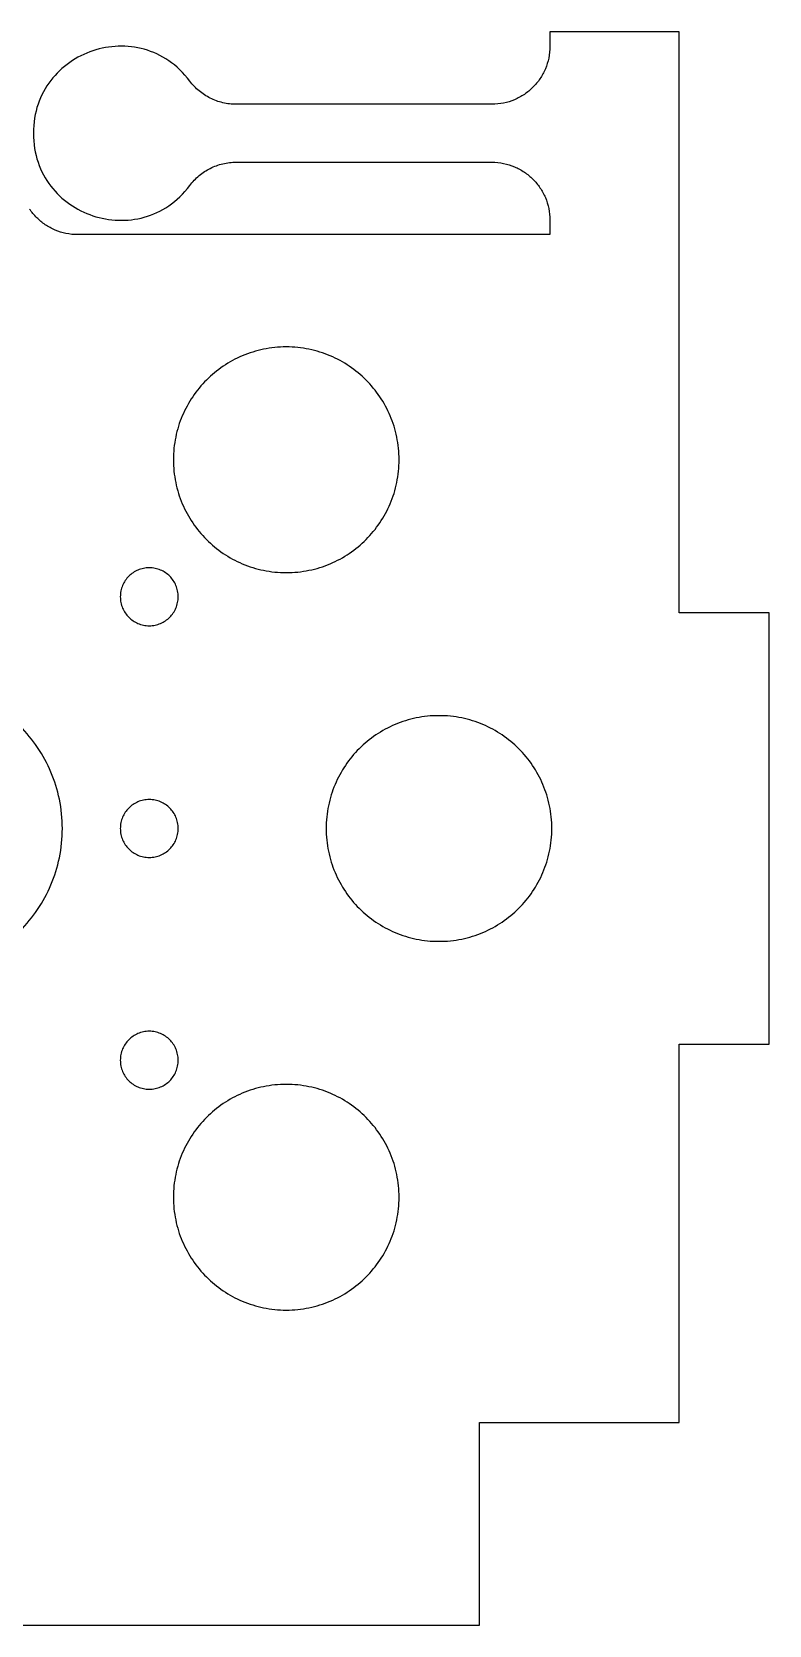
# Model space of a CAD drawing. Extents: x -13 to 43.9, y 40.3 to 95.3.
# Drawn here: x 18.4 to 43.9, y 40.3 to 95.3 of the extents above; entities that cross this region are included whole.
import ezdxf

# ---------------------------------------------------------------- set-up
doc = ezdxf.new("R2010")
doc.units = 0
doc.layers.get('0').update_dxf_attribs({"linetype": 'CONTINUOUS'})

msp = doc.modelspace()

# ---------------------------------------------------------------- linework, layer by layer
at = {"color": 7}
for points in [[(5.328427, 40.750007), (5.328427, 40.250007), (33.896, 40.250007), (33.896, 47.250007), (40.796, 47.250007), (40.796, 60.300007), (43.896, 60.300007), (43.896, 75.200007), (40.796, 75.200007), (40.796, 95.250007), (36.328427, 95.250007), (36.328427, 94.750007)], [(34.328427, 92.75), (25.5, 92.75)], [(25.5, 90.750004), (34.328427, 90.750004)], [(36.328424, 88.750007), (36.328424, 88.250007), (20.028424, 88.250007)]]:
    msp.add_lwpolyline(points, dxfattribs=at)
for points in [[(31.122922, 80.477922), (31.122922, 80.477922)], [(23.5, 75.75), (23.5, 75.75)], [(19.5, 67.75), (19.5, 67.75)], [(23.5, 67.75), (23.5, 67.75)], [(36.394997, 67.75), (36.395, 67.75)], [(23.5, 59.75), (23.5, 59.75)], [(31.122916, 55.022078), (31.122922, 55.022078)]]:
    msp.add_lwpolyline(points, close=True, dxfattribs=at)
for points in [[(21.431212, 94.754273), (21.131718, 94.744473), (20.834786, 94.690553), (20.55137, 94.596049)], [(22.326419, 94.647301), (22.032759, 94.729591), (21.730705, 94.764034), (21.431212, 94.754273)], [(23.171259, 94.253192), (22.905344, 94.434856), (22.620079, 94.565007), (22.326419, 94.647301)], [(36.328427, 94.750007), (36.328427, 94.611936), (36.314437, 94.477132), (36.287797, 94.346937)], [(19.752625, 94.194569), (19.507197, 94.022633), (19.28624, 93.813816), (19.100711, 93.57177)], [(20.55137, 94.596049), (20.267953, 94.501549), (19.998054, 94.3665), (19.752625, 94.194569)], [(23.9, 93.550004), (23.68374, 93.838351), (23.437174, 94.071528), (23.171259, 94.253192)], [(36.287797, 94.346937), (36.261157, 94.216742), (36.221867, 94.091155), (36.17126, 93.971517)], [(19.100711, 93.57177), (18.915181, 93.329724), (18.765079, 93.054448), (18.661358, 92.749601)], [(24.051374, 93.371037), (23.997784, 93.427337), (23.947214, 93.487053), (23.9, 93.550004)], [(35.986862, 93.631788), (35.914982, 93.525387), (35.833126, 93.426276), (35.742644, 93.335793)], [(36.17126, 93.971517), (36.12066, 93.851878), (36.058744, 93.738189), (35.986862, 93.631788)], [(24.22082, 93.212543), (24.16156, 93.261843), (24.10496, 93.314736), (24.051374, 93.371037)], [(24.40625, 93.075565), (24.34201, 93.117525), (24.280083, 93.163235), (24.22082, 93.212543)], [(24.605573, 92.96115), (24.537053, 92.99541), (24.470492, 93.03361), (24.40625, 93.075565)], [(24.816699, 92.87034), (24.744589, 92.89656), (24.674097, 92.92689), (24.605573, 92.96115)], [(35.446649, 93.091576), (35.340248, 93.019696), (35.226559, 92.95778), (35.10692, 92.907177)], [(35.742644, 93.335793), (35.652164, 93.245313), (35.55305, 93.163458), (35.446649, 93.091576)], [(18.661358, 92.749601), (18.557638, 92.444754), (18.5003, 92.110335), (18.5003, 91.75)], [(25.037539, 92.80418), (24.962539, 92.82201), (24.888809, 92.84412), (24.816699, 92.87034)], [(25.266002, 92.76372), (25.188812, 92.77282), (25.112539, 92.78635), (25.037539, 92.80418)], [(25.5, 92.75), (25.42131, 92.75), (25.343195, 92.7546), (25.266002, 92.76372)], [(34.7315, 92.79064), (34.601302, 92.763991), (34.466498, 92.75), (34.328427, 92.75)], [(35.10692, 92.907177), (34.987282, 92.856577), (34.861695, 92.817287), (34.7315, 92.79064)], [(18.5003, 91.75), (18.5003, 91.389665), (18.55764, 91.055246), (18.661358, 90.750399)], [(18.661358, 90.750399), (18.765079, 90.445552), (18.915181, 90.170276), (19.100711, 89.92823)], [(25.266002, 90.736284), (25.343192, 90.745384), (25.421311, 90.750004), (25.5, 90.750004)], [(34.328427, 90.750004), (34.466498, 90.750004), (34.601302, 90.736014), (34.731497, 90.709374)], [(24.051374, 90.128967), (24.104964, 90.185267), (24.161558, 90.238158), (24.22082, 90.287461)], [(24.22082, 90.287461), (24.28008, 90.336761), (24.342008, 90.382481), (24.40625, 90.424439)], [(24.40625, 90.424439), (24.47049, 90.466399), (24.537049, 90.504589), (24.605573, 90.538854)], [(24.605573, 90.538854), (24.674093, 90.573114), (24.744589, 90.603444), (24.816699, 90.629664)], [(24.816699, 90.629664), (24.888809, 90.655884), (24.962539, 90.677994), (25.037539, 90.695824)], [(25.037539, 90.695824), (25.112539, 90.713654), (25.188809, 90.727194), (25.266002, 90.736284)], [(34.731497, 90.709374), (34.861692, 90.682734), (34.987279, 90.643444), (35.106917, 90.592837)], [(35.106917, 90.592837), (35.226556, 90.542237), (35.340245, 90.480321), (35.446646, 90.408438)], [(35.446646, 90.408438), (35.553047, 90.336558), (35.652158, 90.254703), (35.742641, 90.164221)], [(19.100711, 89.92823), (19.28624, 89.686184), (19.507197, 89.477367), (19.752625, 89.305435)], [(23.171259, 89.246812), (23.437174, 89.428476), (23.68374, 89.661653), (23.9, 89.95)], [(23.9, 89.95), (23.94721, 90.01295), (23.99779, 90.072665), (24.051374, 90.128967)], [(35.742641, 90.164221), (35.833121, 90.073741), (35.914976, 89.974627), (35.986859, 89.868226)], [(35.986859, 89.868226), (36.058739, 89.761825), (36.120654, 89.648136), (36.171257, 89.528497)], [(18.614211, 88.83579), (18.523731, 88.92627), (18.441876, 89.025384), (18.369993, 89.131785)], [(19.752625, 89.305435), (19.998054, 89.133504), (20.267953, 88.998458), (20.55137, 88.903955)], [(22.326419, 88.852703), (22.620079, 88.934993), (22.905344, 89.065148), (23.171259, 89.246812)], [(36.171257, 89.528497), (36.221857, 89.408859), (36.261157, 89.283272), (36.287794, 89.153077)], [(36.287794, 89.153077), (36.314434, 89.022882), (36.328424, 88.888078), (36.328424, 88.750007)], [(18.910205, 88.591573), (18.803804, 88.663453), (18.704693, 88.745308), (18.614211, 88.83579)], [(19.249934, 88.407174), (19.130296, 88.457774), (19.016606, 88.51969), (18.910205, 88.591573)], [(20.55137, 88.903955), (20.834786, 88.809455), (21.131718, 88.755492), (21.431212, 88.745731)], [(21.431212, 88.745731), (21.730705, 88.735931), (22.032759, 88.770411), (22.326419, 88.852703)], [(19.625354, 88.290637), (19.495159, 88.317277), (19.369572, 88.356567), (19.249934, 88.407174)], [(20.028424, 88.250007), (19.890353, 88.250007), (19.75555, 88.263997), (19.625354, 88.290637)], [(26.442947, 84.293789), (26.189392, 84.241909), (25.944811, 84.165382), (25.711815, 84.066834)], [(27.227925, 84.372919), (26.959031, 84.372919), (26.696502, 84.345669), (26.442947, 84.293789)], [(28.012903, 84.293789), (27.759348, 84.345669), (27.496819, 84.372919), (27.227925, 84.372919)], [(28.744035, 84.066834), (28.511039, 84.165384), (28.266458, 84.241905), (28.012903, 84.293789)], [(25.050193, 83.707717), (24.842978, 83.567725), (24.649958, 83.408317), (24.473744, 83.232103)], [(25.711815, 84.066834), (25.47882, 83.968284), (25.257409, 83.847709), (25.050193, 83.707717)], [(29.405657, 83.707717), (29.198441, 83.847709), (28.97703, 83.968285), (28.744035, 84.066834)], [(29.982106, 83.232103), (29.805892, 83.408317), (29.612872, 83.567725), (29.405657, 83.707717)], [(24.473744, 83.232103), (24.29753, 83.055889), (24.138122, 82.862869), (23.99813, 82.655654)], [(30.45772, 82.655654), (30.317728, 82.862869), (30.15832, 83.055889), (29.982106, 83.232103)], [(23.99813, 82.655654), (23.858138, 82.448438), (23.737562, 82.227027), (23.639013, 81.994032)], [(30.816837, 81.994032), (30.718287, 82.227027), (30.597712, 82.448438), (30.45772, 82.655654)], [(23.639013, 81.994032), (23.540463, 81.761036), (23.463942, 81.516455), (23.412058, 81.2629)], [(31.043792, 81.2629), (30.991912, 81.516455), (30.915385, 81.761036), (30.816837, 81.994032)], [(23.412058, 81.2629), (23.360178, 81.009345), (23.332928, 80.746816), (23.332928, 80.477922)], [(31.122922, 80.477922), (31.122922, 80.746816), (31.095672, 81.009345), (31.043792, 81.2629)], [(23.332928, 80.477922), (23.332928, 80.209028), (23.360178, 79.946499), (23.412058, 79.692944)], [(31.043792, 79.692944), (31.095672, 79.946499), (31.122922, 80.209028), (31.122922, 80.477922)], [(23.412058, 79.692944), (23.463938, 79.439389), (23.540465, 79.194808), (23.639013, 78.961812)], [(30.816837, 78.961812), (30.915387, 79.194808), (30.991908, 79.439389), (31.043792, 79.692944)], [(23.639013, 78.961812), (23.737563, 78.728817), (23.858138, 78.507406), (23.99813, 78.30019)], [(30.45772, 78.30019), (30.597712, 78.507406), (30.718288, 78.728817), (30.816837, 78.961812)], [(23.99813, 78.30019), (24.138122, 78.092975), (24.29753, 77.899955), (24.473744, 77.723741)], [(29.982106, 77.723741), (30.15832, 77.899955), (30.317728, 78.092975), (30.45772, 78.30019)], [(24.473744, 77.723741), (24.649958, 77.547527), (24.842978, 77.388119), (25.050193, 77.248127)], [(29.405657, 77.248127), (29.612872, 77.388119), (29.805892, 77.547527), (29.982106, 77.723741)], [(25.050193, 77.248127), (25.257409, 77.108135), (25.47882, 76.987559), (25.711815, 76.88901)], [(28.744035, 76.88901), (28.97703, 76.98756), (29.198441, 77.108135), (29.405657, 77.248127)], [(21.792893, 76.457101), (21.747653, 76.411861), (21.706723, 76.362301), (21.670784, 76.309104)], [(21.94089, 76.57921), (21.88769, 76.54327), (21.838134, 76.50234), (21.792893, 76.457101)], [(22.110755, 76.67141), (22.050935, 76.64611), (21.994091, 76.61515), (21.94089, 76.57921)], [(22.298465, 76.72968), (22.233365, 76.71636), (22.170574, 76.69671), (22.110755, 76.67141)], [(22.5, 76.75), (22.43096, 76.75), (22.363563, 76.743), (22.298465, 76.72968)], [(22.701529, 76.729686), (22.636437, 76.743004), (22.569036, 76.75), (22.5, 76.75)], [(22.889239, 76.671416), (22.829419, 76.696716), (22.766626, 76.716366), (22.701529, 76.729686)], [(23.059104, 76.579216), (23.005904, 76.615156), (22.949058, 76.646116), (22.889239, 76.671416)], [(23.207101, 76.457107), (23.161861, 76.502347), (23.112301, 76.543277), (23.059104, 76.579216)], [(23.32921, 76.30911), (23.29327, 76.36231), (23.25234, 76.411866), (23.207101, 76.457107)], [(25.711815, 76.88901), (25.944811, 76.79046), (26.189392, 76.713939), (26.442947, 76.662055)], [(26.442947, 76.662055), (26.696502, 76.610175), (26.959031, 76.582925), (27.227925, 76.582925)], [(27.227925, 76.582925), (27.496819, 76.582925), (27.759348, 76.610175), (28.012903, 76.662055)], [(28.012903, 76.662055), (28.266458, 76.713935), (28.511039, 76.790462), (28.744035, 76.88901)], [(21.520314, 75.951529), (21.506996, 75.886437), (21.5, 75.819036), (21.5, 75.75)], [(21.578584, 76.139239), (21.553284, 76.079419), (21.533634, 76.016626), (21.520314, 75.951529)], [(21.670784, 76.309104), (21.634844, 76.255904), (21.603884, 76.199058), (21.578584, 76.139239)], [(23.42141, 76.139245), (23.39611, 76.199065), (23.36515, 76.255909), (23.32921, 76.30911)], [(23.47968, 75.951535), (23.46636, 76.016635), (23.44671, 76.079426), (23.42141, 76.139245)], [(23.5, 75.75), (23.5, 75.81904), (23.493, 75.886437), (23.47968, 75.951535)], [(21.5, 75.75), (21.5, 75.68096), (21.507, 75.613563), (21.52032, 75.548465)], [(21.52032, 75.548465), (21.53364, 75.483365), (21.55329, 75.420574), (21.57859, 75.360755)], [(21.57859, 75.360755), (21.60389, 75.300935), (21.63485, 75.244091), (21.67079, 75.19089)], [(23.329216, 75.190896), (23.365156, 75.244096), (23.396116, 75.300942), (23.421416, 75.360761)], [(23.421416, 75.360761), (23.446716, 75.420581), (23.466366, 75.483374), (23.479686, 75.548471)], [(23.479686, 75.548471), (23.493004, 75.613563), (23.5, 75.680964), (23.5, 75.75)], [(21.67079, 75.19089), (21.70673, 75.13769), (21.74766, 75.088134), (21.792899, 75.042893)], [(21.792899, 75.042893), (21.838139, 74.997653), (21.887699, 74.956723), (21.940896, 74.920784)], [(21.940896, 74.920784), (21.994096, 74.884844), (22.050942, 74.853884), (22.110761, 74.828584)], [(22.110761, 74.828584), (22.170581, 74.803284), (22.233374, 74.783634), (22.298471, 74.770314)], [(22.701535, 74.77032), (22.766635, 74.78364), (22.829426, 74.80329), (22.889245, 74.82859)], [(22.889245, 74.82859), (22.949065, 74.85389), (23.005909, 74.88485), (23.05911, 74.92079)], [(23.05911, 74.92079), (23.11231, 74.95673), (23.161866, 74.99766), (23.207107, 75.042899)], [(23.207107, 75.042899), (23.252347, 75.088139), (23.293277, 75.137699), (23.329216, 75.190896)], [(22.298471, 74.770314), (22.363563, 74.756996), (22.430964, 74.75), (22.5, 74.75)], [(22.5, 74.75), (22.56904, 74.75), (22.636437, 74.757), (22.701535, 74.77032)], [(31.715022, 71.56587), (31.461467, 71.51399), (31.216886, 71.437463), (30.98389, 71.338915)], [(32.5, 71.645), (32.231106, 71.645), (31.968577, 71.61775), (31.715022, 71.56587)], [(33.284981, 71.565867), (33.031423, 71.617752), (32.768894, 71.645), (32.5, 71.645)], [(34.016113, 71.338912), (33.783117, 71.437462), (33.538536, 71.513983), (33.284981, 71.565867)], [(18.646079, 70.545548), (18.466371, 70.811549), (18.261739, 71.059328), (18.035534, 71.285534)], [(30.322268, 70.979798), (30.115053, 70.839806), (29.922033, 70.680398), (29.745819, 70.504184)], [(30.98389, 71.338915), (30.750895, 71.240365), (30.529484, 71.11979), (30.322268, 70.979798)], [(34.677735, 70.979795), (34.470519, 71.119787), (34.249108, 71.240363), (34.016113, 71.338912)], [(35.254184, 70.504181), (35.07797, 70.680395), (34.88495, 70.839803), (34.677735, 70.979795)], [(19.107075, 69.696226), (18.980568, 69.995322), (18.825786, 70.279546), (18.646079, 70.545548)], [(29.745819, 70.504184), (29.569605, 70.327967), (29.410197, 70.134947), (29.270205, 69.927732)], [(35.729798, 69.927732), (35.589806, 70.134947), (35.430398, 70.327967), (35.254184, 70.504181)], [(29.270205, 69.927732), (29.130213, 69.720516), (29.009637, 69.499105), (28.911088, 69.26611)], [(36.088915, 69.26611), (35.990365, 69.499105), (35.86979, 69.720516), (35.729798, 69.927732)], [(19.398418, 68.757674), (19.331818, 69.083162), (19.233582, 69.39713), (19.107075, 69.696226)], [(19.5, 67.75), (19.5, 68.095178), (19.46502, 68.432186), (19.398418, 68.757674)], [(28.911088, 69.26611), (28.81254, 69.033114), (28.736017, 68.788533), (28.684133, 68.534978)], [(36.31587, 68.534978), (36.26399, 68.788533), (36.187463, 69.033114), (36.088915, 69.26611)], [(21.670784, 68.309104), (21.634844, 68.255904), (21.603884, 68.199058), (21.578584, 68.139239)], [(21.792893, 68.457101), (21.747653, 68.411861), (21.706723, 68.362301), (21.670784, 68.309104)], [(21.94089, 68.57921), (21.88769, 68.54327), (21.838134, 68.50234), (21.792893, 68.457101)], [(22.110755, 68.67141), (22.050935, 68.64611), (21.994091, 68.61515), (21.94089, 68.57921)], [(22.298465, 68.72968), (22.233365, 68.71636), (22.170574, 68.69671), (22.110755, 68.67141)], [(22.5, 68.75), (22.43096, 68.75), (22.363563, 68.743), (22.298465, 68.72968)], [(22.701529, 68.729686), (22.636437, 68.743004), (22.569036, 68.75), (22.5, 68.75)], [(22.889239, 68.671416), (22.829419, 68.696716), (22.766626, 68.716366), (22.701529, 68.729686)], [(23.059104, 68.579216), (23.005904, 68.615156), (22.949058, 68.646116), (22.889239, 68.671416)], [(23.207101, 68.457107), (23.161861, 68.502347), (23.112301, 68.543277), (23.059104, 68.579216)], [(23.32921, 68.30911), (23.29327, 68.36231), (23.25234, 68.411866), (23.207101, 68.457107)], [(23.42141, 68.139245), (23.39611, 68.199065), (23.36515, 68.255909), (23.32921, 68.30911)], [(28.684133, 68.534978), (28.632248, 68.281423), (28.605, 68.018894), (28.605, 67.75)], [(36.395, 67.75), (36.395, 68.018894), (36.36775, 68.281423), (36.31587, 68.534978)], [(19.398418, 66.742326), (19.465022, 67.067814), (19.5, 67.404822), (19.5, 67.75)], [(21.520314, 67.951529), (21.506996, 67.886437), (21.5, 67.819036), (21.5, 67.75)], [(21.5, 67.75), (21.5, 67.68096), (21.507, 67.613563), (21.52032, 67.548465)], [(21.578584, 68.139239), (21.553284, 68.079419), (21.533634, 68.016626), (21.520314, 67.951529)], [(23.47968, 67.951535), (23.46636, 68.016635), (23.44671, 68.079426), (23.42141, 68.139245)], [(23.5, 67.75), (23.5, 67.81904), (23.493, 67.886437), (23.47968, 67.951535)], [(23.479686, 67.548471), (23.493004, 67.613563), (23.5, 67.680964), (23.5, 67.75)], [(28.605, 67.75), (28.605, 67.481106), (28.63225, 67.218577), (28.68413, 66.965022)], [(36.315867, 66.965022), (36.367757, 67.218577), (36.394997, 67.481106), (36.394997, 67.75)], [(21.52032, 67.548465), (21.53364, 67.483365), (21.55329, 67.420574), (21.57859, 67.360755)], [(21.57859, 67.360755), (21.60389, 67.300935), (21.63485, 67.244091), (21.67079, 67.19089)], [(21.67079, 67.19089), (21.70673, 67.13769), (21.74766, 67.088134), (21.792899, 67.042893)], [(23.207107, 67.042899), (23.252347, 67.088139), (23.293277, 67.137699), (23.329216, 67.190896)], [(23.329216, 67.190896), (23.365156, 67.244096), (23.396116, 67.300942), (23.421416, 67.360761)], [(23.421416, 67.360761), (23.446716, 67.420581), (23.466366, 67.483374), (23.479686, 67.548471)], [(19.107075, 65.803774), (19.233582, 66.10287), (19.331813, 66.416838), (19.398418, 66.742326)], [(21.792899, 67.042893), (21.838139, 66.997653), (21.887699, 66.956723), (21.940896, 66.920784)], [(21.940896, 66.920784), (21.994096, 66.884844), (22.050942, 66.853884), (22.110761, 66.828584)], [(22.110761, 66.828584), (22.170581, 66.803284), (22.233374, 66.783634), (22.298471, 66.770314)], [(22.298471, 66.770314), (22.363563, 66.756996), (22.430964, 66.75), (22.5, 66.75)], [(22.5, 66.75), (22.56904, 66.75), (22.636437, 66.757), (22.701535, 66.77032)], [(22.701535, 66.77032), (22.766635, 66.78364), (22.829426, 66.80329), (22.889245, 66.82859)], [(22.889245, 66.82859), (22.949065, 66.85389), (23.005909, 66.88485), (23.05911, 66.92079)], [(23.05911, 66.92079), (23.11231, 66.95673), (23.161866, 66.99766), (23.207107, 67.042899)], [(28.68413, 66.965022), (28.73601, 66.711467), (28.812537, 66.466886), (28.911085, 66.23389)], [(36.088912, 66.23389), (36.187462, 66.466886), (36.263983, 66.711467), (36.315867, 66.965022)], [(28.911085, 66.23389), (29.009635, 66.000895), (29.13021, 65.779484), (29.270202, 65.572268)], [(35.729795, 65.572268), (35.869787, 65.779484), (35.990363, 66.000895), (36.088912, 66.23389)], [(18.646079, 64.954452), (18.825786, 65.220454), (18.980568, 65.504678), (19.107075, 65.803774)], [(29.270202, 65.572268), (29.410194, 65.365053), (29.569602, 65.172033), (29.745816, 64.995819)], [(35.254181, 64.995819), (35.430395, 65.172033), (35.589803, 65.365053), (35.729795, 65.572268)], [(18.035534, 64.214466), (18.261739, 64.440672), (18.466371, 64.688451), (18.646079, 64.954452)], [(29.745816, 64.995819), (29.922033, 64.819605), (30.115053, 64.660197), (30.322268, 64.520205)], [(34.677732, 64.520205), (34.884947, 64.660197), (35.077967, 64.819605), (35.254181, 64.995819)], [(30.322268, 64.520205), (30.529484, 64.380213), (30.750895, 64.259637), (30.98389, 64.161088)], [(34.01611, 64.161089), (34.249105, 64.259638), (34.470516, 64.380213), (34.677732, 64.520205)], [(30.98389, 64.161088), (31.216886, 64.062539), (31.461467, 63.986017), (31.715022, 63.934133)], [(31.715022, 63.934133), (31.968577, 63.882248), (32.231106, 63.855), (32.5, 63.855)], [(32.5, 63.855), (32.768894, 63.855), (33.031423, 63.882248), (33.284978, 63.934133)], [(33.284978, 63.934133), (33.538533, 63.986018), (33.783114, 64.06254), (34.01611, 64.161089)], [(21.94089, 60.579216), (21.88769, 60.543275), (21.838134, 60.502348), (21.792893, 60.457107)], [(22.110755, 60.671415), (22.050935, 60.646114), (21.994091, 60.615157), (21.94089, 60.579216)], [(22.298465, 60.729684), (22.233365, 60.716363), (22.170574, 60.696717), (22.110755, 60.671415)], [(22.5, 60.75), (22.43096, 60.75), (22.363563, 60.743), (22.298465, 60.729684)], [(22.701529, 60.729684), (22.636437, 60.743004), (22.569036, 60.75), (22.5, 60.75)], [(22.889239, 60.671415), (22.829419, 60.696716), (22.766626, 60.716363), (22.701529, 60.729684)], [(23.059104, 60.579216), (23.005904, 60.615157), (22.949058, 60.646114), (22.889239, 60.671415)], [(23.207101, 60.457107), (23.161861, 60.502348), (23.112301, 60.543275), (23.059104, 60.579216)], [(21.520314, 59.951535), (21.506996, 59.886437), (21.5, 59.819036), (21.5, 59.75)], [(21.578584, 60.139245), (21.553284, 60.079426), (21.533634, 60.016633), (21.520314, 59.951535)], [(21.670784, 60.30911), (21.634844, 60.25591), (21.603884, 60.199065), (21.578584, 60.139245)], [(21.792893, 60.457107), (21.747653, 60.411866), (21.706723, 60.36231), (21.670784, 60.30911)], [(23.32921, 60.309109), (23.29327, 60.362309), (23.25234, 60.411866), (23.207101, 60.457107)], [(23.42141, 60.139245), (23.39611, 60.199064), (23.36515, 60.255909), (23.32921, 60.309109)], [(23.47968, 59.951535), (23.46636, 60.016633), (23.44671, 60.079426), (23.42141, 60.139245)], [(23.5, 59.75), (23.5, 59.819036), (23.493, 59.886437), (23.47968, 59.951535)], [(21.5, 59.75), (21.5, 59.680964), (21.507, 59.613563), (21.52032, 59.548465)], [(21.52032, 59.548465), (21.53364, 59.483367), (21.55329, 59.420574), (21.57859, 59.360755)], [(23.421416, 59.360755), (23.446716, 59.420574), (23.466366, 59.483367), (23.479686, 59.548465)], [(23.479686, 59.548465), (23.493004, 59.613563), (23.5, 59.680964), (23.5, 59.75)], [(21.57859, 59.360755), (21.60389, 59.300936), (21.63485, 59.244091), (21.67079, 59.19089)], [(21.67079, 59.19089), (21.70673, 59.13769), (21.74766, 59.088134), (21.792899, 59.042893)], [(21.792899, 59.042893), (21.838139, 58.997652), (21.887699, 58.956725), (21.940896, 58.920784)], [(21.940896, 58.920784), (21.994096, 58.884842), (22.050942, 58.853886), (22.110761, 58.828585)], [(22.889245, 58.828585), (22.949065, 58.853886), (23.005909, 58.884843), (23.05911, 58.920784)], [(23.05911, 58.920784), (23.11231, 58.956725), (23.161866, 58.997652), (23.207107, 59.042893)], [(23.207107, 59.042893), (23.252347, 59.088134), (23.293277, 59.13769), (23.329216, 59.19089)], [(23.329216, 59.19089), (23.365156, 59.24409), (23.396116, 59.300935), (23.421416, 59.360755)], [(27.227925, 58.917078), (26.959031, 58.917078), (26.696502, 58.88983), (26.442947, 58.837945)], [(28.012903, 58.837945), (27.759348, 58.88983), (27.496819, 58.917078), (27.227925, 58.917078)], [(22.110761, 58.828585), (22.170581, 58.803284), (22.233374, 58.783637), (22.298471, 58.770316)], [(22.298471, 58.770316), (22.363563, 58.756996), (22.430964, 58.75), (22.5, 58.75)], [(22.5, 58.75), (22.56904, 58.75), (22.636437, 58.757), (22.701535, 58.770316)], [(22.701535, 58.770316), (22.766635, 58.783637), (22.829426, 58.803283), (22.889245, 58.828585)], [(25.711812, 58.610989), (25.478817, 58.512441), (25.257406, 58.391865), (25.05019, 58.251873)], [(26.442947, 58.837945), (26.189389, 58.78606), (25.944808, 58.709538), (25.711812, 58.610989)], [(28.744035, 58.610989), (28.511039, 58.709538), (28.266458, 58.78606), (28.012903, 58.837945)], [(29.405657, 58.251873), (29.198441, 58.391865), (28.97703, 58.512441), (28.744035, 58.610989)], [(24.473741, 57.776259), (24.297527, 57.600045), (24.138119, 57.407025), (23.998127, 57.199809)], [(25.05019, 58.251873), (24.842975, 58.111881), (24.649955, 57.952473), (24.473741, 57.776259)], [(29.982106, 57.776259), (29.805892, 57.952473), (29.612872, 58.111881), (29.405657, 58.251873)], [(30.45772, 57.199809), (30.317728, 57.407025), (30.15832, 57.600045), (29.982106, 57.776259)], [(23.998127, 57.199809), (23.858135, 56.992594), (23.737559, 56.771183), (23.63901, 56.538188)], [(30.816837, 56.538188), (30.718287, 56.771183), (30.597712, 56.992594), (30.45772, 57.199809)], [(23.63901, 56.538188), (23.540462, 56.305192), (23.463939, 56.060611), (23.412055, 55.807056)], [(31.043792, 55.807056), (30.991912, 56.060611), (30.915385, 56.305192), (30.816837, 56.538188)], [(23.412055, 55.807056), (23.36017, 55.553501), (23.332922, 55.290972), (23.332922, 55.022078)], [(31.122922, 55.022078), (31.122922, 55.290972), (31.095672, 55.553501), (31.043792, 55.807056)], [(23.332922, 55.022078), (23.332922, 54.753184), (23.360172, 54.490655), (23.412052, 54.2371)], [(31.043786, 54.2371), (31.095666, 54.490655), (31.122916, 54.753184), (31.122916, 55.022078)], [(23.412052, 54.2371), (23.463932, 53.983544), (23.540459, 53.738964), (23.639007, 53.505968)], [(30.816831, 53.505968), (30.915381, 53.738964), (30.991902, 53.983544), (31.043786, 54.2371)], [(23.639007, 53.505968), (23.737557, 53.272972), (23.858132, 53.051562), (23.998124, 52.844346)], [(30.457714, 52.844346), (30.597706, 53.051562), (30.718282, 53.272972), (30.816831, 53.505968)], [(23.998124, 52.844346), (24.138116, 52.637131), (24.297524, 52.444111), (24.473738, 52.267897)], [(29.9821, 52.267897), (30.158314, 52.444111), (30.317722, 52.637131), (30.457714, 52.844346)], [(24.473738, 52.267897), (24.649952, 52.091683), (24.842972, 51.932275), (25.050187, 51.792283)], [(29.405651, 51.792283), (29.612866, 51.932275), (29.805886, 52.091683), (29.9821, 52.267897)], [(25.050187, 51.792283), (25.257403, 51.652291), (25.478814, 51.531715), (25.711809, 51.433166)], [(28.744029, 51.433166), (28.977024, 51.531715), (29.198435, 51.652291), (29.405651, 51.792283)], [(25.711809, 51.433166), (25.944805, 51.334617), (26.189386, 51.258095), (26.442941, 51.206211)], [(26.442941, 51.206211), (26.696496, 51.154326), (26.959025, 51.127078), (27.227919, 51.127078)], [(27.227919, 51.127078), (27.496813, 51.127078), (27.759342, 51.154326), (28.012897, 51.206211)], [(28.012897, 51.206211), (28.266452, 51.258096), (28.511033, 51.334617), (28.744029, 51.433166)]]:
    msp.add_open_spline(points, degree=3, dxfattribs=at)

doc.saveas('drawing.dxf')
